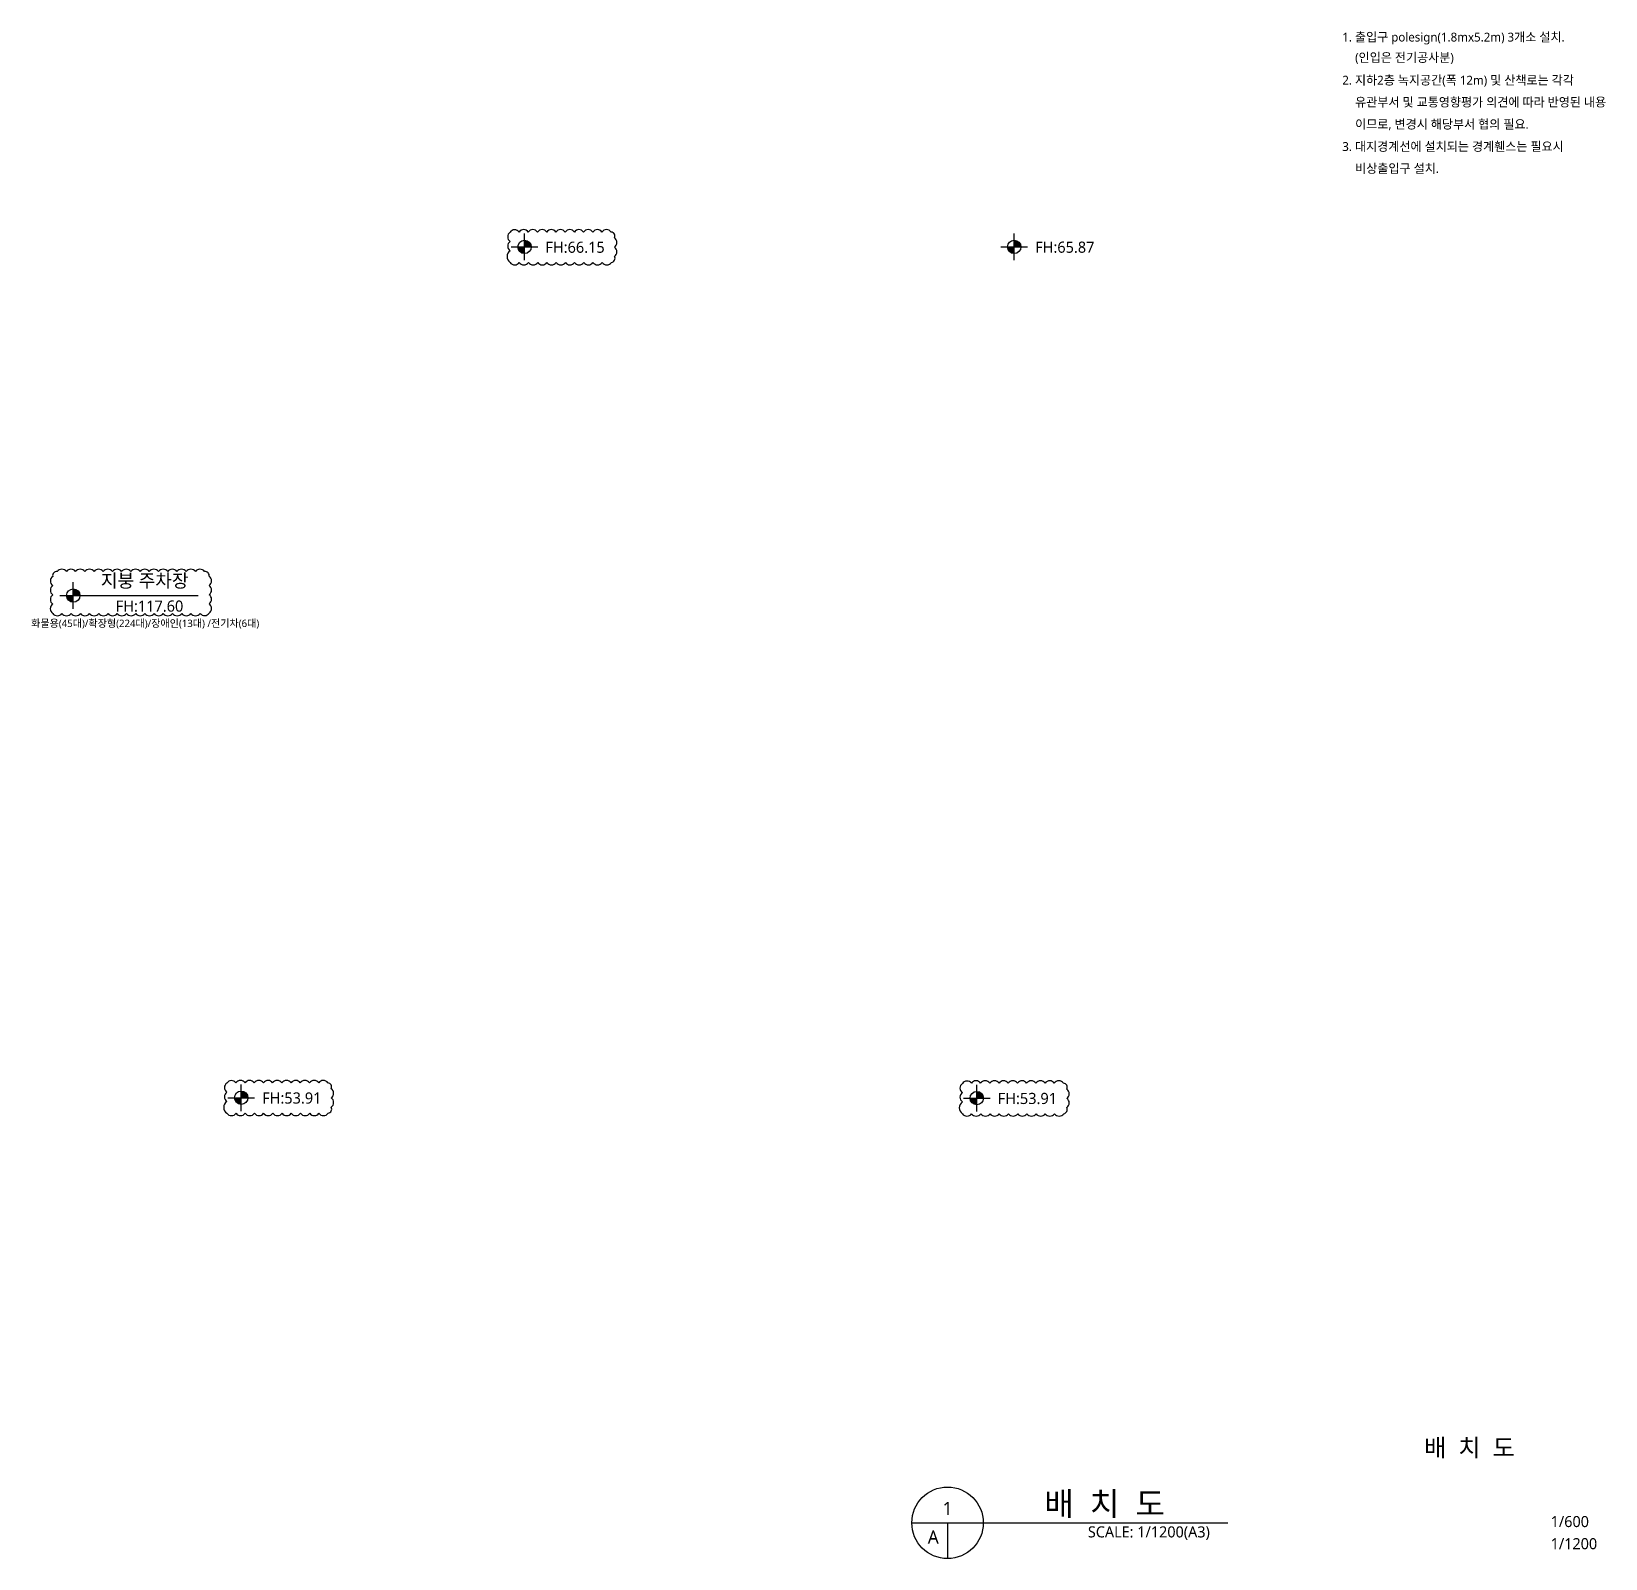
# Model space of a CAD drawing. Header units: millimetres. Extents: x 44005917 to 45882162, y -1242106 to 1898904.
# Drawn here: x 44263684 to 44519971, y 1650281 to 1898904 of the extents above; entities that cross this region are included whole.
import ezdxf
from ezdxf.enums import TextEntityAlignment as Align

# ---------------------------------------------------------------- set-up
doc = ezdxf.new("R2010")
doc.units = ezdxf.units.MM
doc.header["$LTSCALE"] = 1000
doc.header["$MEASUREMENT"] = 0
doc.layers.add('CHECK', color=30, linetype='CONTINUOUS', plot=False)
for name, color, linetype in [('SYM', 7, 'CONTINUOUS'), ('SYMBOL', 7, 'CONTINUOUS'), ('TEXT', 3, 'CONTINUOUS'), ('TEXT(MIN)', 7, 'CONTINUOUS'), ('TEXT(실명)', 3, 'CONTINUOUS'), ('TEXT-TITLE', 6, 'CONTINUOUS'), ('TEXT-기입', 6, 'CONTINUOUS')]:
    doc.layers.add(name, color=color, linetype=linetype)
doc.styles.add('나눔바른고딕', font='NanumBarunGothic.ttf')

# ---------------------------------------------------------------- blocks, each defined once
blk = doc.blocks.new('level')
at = {"layer": 'SYMBOL'}
for p, q in [((-4320, 0), (4320, 0)), ((0, 4320), (0, -4320))]:
    blk.add_line(p, q, dxfattribs=at)
blk.add_circle((0, 0), 2160, dxfattribs=at)
for points in [[(-2160, 0), (0, 2160), (-2127, 381), (-376, 2126)], [(-2127, 381), (-376, 2126), (-2030, 748), (-738, 2029)], [(-2030, 748), (-738, 2029), (-1859, 1104), (-1089, 1863)], [(-1859, 1104), (-1089, 1863), (-1659, 1388), (-1386, 1658)], [(0, -2160), (2160, 0), (381, -2127), (2126, -376)], [(381, -2127), (2126, -376), (748, -2030), (2029, -738)], [(748, -2030), (2029, -738), (1104, -1859), (1863, -1089)], [(1104, -1859), (1863, -1089), (1388, -1659), (1658, -1386)]]:
    blk.add_solid(points, dxfattribs=at)
at = {"layer": 'SYMBOL', "linetype": 'Continuous'}
for points in [[(0, 2160), (-2160, 0), (0, 0)], [(2160, 0), (0, 0), (0, -2160)]]:
    blk.add_solid(points, dxfattribs=at)

msp = doc.modelspace()

# ---------------------------------------------------------------- linework, layer by layer
at = {"layer": 'CHECK'}
for points in [[(44341610.9, 1861296.3, 0.52056705), (44343110.9, 1861296.3, 0.52056705), (44344610.9, 1861296.3, 0.52056705), (44346110.9, 1861296.3, 0.52056705), (44347610.9, 1861296.3, 0.52056705), (44349110.9, 1861296.3, 0.52056705), (44350610.9, 1861296.3, 0.52056705), (44352110.9, 1861296.3, 0.52056705), (44353610.9, 1861296.3, 0.52056705), (44355110.9, 1861296.3, 0.52056705), (44356610.9, 1861296.3, 0.52056705), (44358110.9, 1861296.3, 0.52056705), (44358614.1, 1862293, 0.52056705), (44358614.1, 1863793, 0.52056705), (44358614.1, 1865293, 0.52056705), (44358075, 1866253.9, 0.52056705), (44356575, 1866253.9, 0.52056705), (44355075, 1866253.9, 0.52056705), (44353575, 1866253.9, 0.52056705), (44352075, 1866253.9, 0.52056705), (44350575, 1866253.9, 0.52056705), (44349075, 1866253.9, 0.52056705), (44347575, 1866253.9, 0.52056705), (44346075, 1866253.9, 0.52056705), (44344575, 1866253.9, 0.52056705), (44343075, 1866253.9, 0.52056705), (44341610.9, 1866218, 0.52056705), (44341610.9, 1864718, 0.52056705), (44341610.9, 1863218, 0.52056705)], [(44267148.2, 1804170.2, 0.52056705), (44268648.2, 1804170.2, 0.52056705), (44270148.2, 1804170.2, 0.52056705), (44271648.2, 1804170.2, 0.52056705), (44273148.2, 1804170.2, 0.52056705), (44274648.2, 1804170.2, 0.52056705), (44276148.2, 1804170.2, 0.52056705), (44277648.2, 1804170.2, 0.52056705), (44279148.2, 1804170.2, 0.52056705), (44280648.2, 1804170.2, 0.52056705), (44282148.2, 1804170.2, 0.52056705), (44283648.2, 1804170.2, 0.52056705), (44285148.2, 1804170.2, 0.52056705), (44286648.2, 1804170.2, 0.52056705), (44288148.2, 1804170.2, 0.52056705), (44289648.2, 1804170.2, 0.52056705), (44291148.2, 1804170.2, 0.52056705), (44292608.9, 1804209.5, 0.52056705), (44292608.9, 1805709.5, 0.52056705), (44292608.9, 1807209.5, 0.52056705), (44292608.9, 1808709.5, 0.52056705), (44292608.9, 1810209.5, 0.52056705), (44291868.1, 1810968.6, 0.52056705), (44290368.1, 1810968.6, 0.52056705), (44288868.1, 1810968.6, 0.52056705), (44287368.1, 1810968.6, 0.52056705), (44285868.1, 1810968.6, 0.52056705), (44284368.1, 1810968.6, 0.52056705), (44282868.1, 1810968.6, 0.52056705), (44281368.1, 1810968.6, 0.52056705), (44279868.1, 1810968.6, 0.52056705), (44278368.1, 1810968.6, 0.52056705), (44276868.1, 1810968.6, 0.52056705), (44275368.1, 1810968.6, 0.52056705), (44273868.1, 1810968.6, 0.52056705), (44272368.1, 1810968.6, 0.52056705), (44270868.1, 1810968.6, 0.52056705), (44269368.1, 1810968.6, 0.52056705), (44267868.1, 1810968.6, 0.52056705), (44267148.2, 1810188.5, 0.52056705), (44267148.2, 1808688.5, 0.52056705), (44267148.2, 1807188.5, 0.52056705), (44267148.2, 1805688.5, 0.52056705)], [(44295488.1, 1722777.8, 0.52056705), (44296988.1, 1722777.8, 0.52056705), (44298488.1, 1722777.8, 0.52056705), (44299988.1, 1722777.8, 0.52056705), (44301488.1, 1722777.8, 0.52056705), (44302988.1, 1722777.8, 0.52056705), (44304488.1, 1722777.8, 0.52056705), (44305988.1, 1722777.8, 0.52056705), (44307488.1, 1722777.8, 0.52056705), (44308988.1, 1722777.8, 0.52056705), (44310488.1, 1722777.8, 0.52056705), (44311988.1, 1722777.8, 0.52056705), (44312491.4, 1723774.6, 0.52056705), (44312491.4, 1725274.6, 0.52056705), (44312491.4, 1726774.6, 0.52056705), (44311952.2, 1727735.5, 0.52056705), (44310452.2, 1727735.5, 0.52056705), (44308952.2, 1727735.5, 0.52056705), (44307452.2, 1727735.5, 0.52056705), (44305952.2, 1727735.5, 0.52056705), (44304452.2, 1727735.5, 0.52056705), (44302952.2, 1727735.5, 0.52056705), (44301452.2, 1727735.5, 0.52056705), (44299952.2, 1727735.5, 0.52056705), (44298452.2, 1727735.5, 0.52056705), (44296952.2, 1727735.5, 0.52056705), (44295488.1, 1727699.6, 0.52056705), (44295488.1, 1726199.6, 0.52056705), (44295488.1, 1724699.6, 0.52056705)], [(44415256.7, 1722706.9, 0.52056705), (44416756.7, 1722706.9, 0.52056705), (44418256.7, 1722706.9, 0.52056705), (44419756.7, 1722706.9, 0.52056705), (44421256.7, 1722706.9, 0.52056705), (44422756.7, 1722706.9, 0.52056705), (44424256.7, 1722706.9, 0.52056705), (44425756.7, 1722706.9, 0.52056705), (44427256.7, 1722706.9, 0.52056705), (44428756.7, 1722706.9, 0.52056705), (44430256.7, 1722706.9, 0.52056705), (44431756.7, 1722706.9, 0.52056705), (44432260, 1723703.7, 0.52056705), (44432260, 1725203.7, 0.52056705), (44432260, 1726703.7, 0.52056705), (44431720.9, 1727664.6, 0.52056705), (44430220.9, 1727664.6, 0.52056705), (44428720.9, 1727664.6, 0.52056705), (44427220.9, 1727664.6, 0.52056705), (44425720.9, 1727664.6, 0.52056705), (44424220.9, 1727664.6, 0.52056705), (44422720.9, 1727664.6, 0.52056705), (44421220.9, 1727664.6, 0.52056705), (44419720.9, 1727664.6, 0.52056705), (44418220.9, 1727664.6, 0.52056705), (44416720.9, 1727664.6, 0.52056705), (44415256.7, 1727628.7, 0.52056705), (44415256.7, 1726128.7, 0.52056705), (44415256.7, 1724628.7, 0.52056705)]]:
    msp.add_lwpolyline(points, format="xyb", close=True, dxfattribs=at)
at = {"layer": 'SYM'}
for p, q in [((44407023.4, 1656099.5), (44458454.3, 1656099.5)), ((44412841.6, 1656099.5), (44412841.6, 1650281.3))]:
    msp.add_line(p, q, dxfattribs=at)
msp.add_circle((44412841.6, 1656099.5), 5818.2, dxfattribs=at)
at = {"layer": 'SYMBOL'}
msp.add_lwpolyline([(44270494.2, 1807063.6), (44290802.1, 1807063.6)], dxfattribs=at)

# ---------------------------------------------------------------- block references
at = {"layer": 'SYMBOL', "xscale": 0.5041162500586871, "yscale": 0.5041162500586871, "zscale": 0.5041162500586871, "rotation": 90}
for p in [(44343959.9, 1863825.2), (44423699.3, 1863832.6, 65870), (44270494.2, 1807063.6), (44297837.1, 1725306.7), (44417605.7, 1725235.8)]:
    msp.add_blockref('level', p, dxfattribs=at)

# ---------------------------------------------------------------- texts
at = {"layer": 'SYMBOL', "style": '나눔바른고딕'}
for s, p in [('FH:66.15', (44347362.7, 1862869.8)), ('FH:65.87', (44427102.2, 1862877.2, 65870)), ('FH:53.91', (44301239.9, 1724351.3)), ('FH:53.91', (44421008.6, 1724280.4))]:
    msp.add_text(s, height=1815, dxfattribs=at).set_placement(p)
msp.add_text('FH:117.60', height=1815, dxfattribs=at).set_placement((44288404.5, 1804443.2), align=Align.RIGHT)
at = {"layer": 'TEXT', "style": '나눔바른고딕'}
for s, p in [('1. 출입구 polesign(1.8mx5.2m) 3개소 설치.', (44477113.5, 1897990.2)), ('(인입은 전기공사분)', (44479201.9, 1894658.9)), ('2. 지하2층 녹지공간(폭 12m) 및 산책로는 각각', (44477113.5, 1890970.9)), ('유관부서 및 교통영향평가 의견에 따라 반영된 내용', (44479201.9, 1887401.6)), ('이므로, 변경시 해당부서 협의 필요.', (44479201.9, 1883801.6)), ('3. 대지경계선에 설치되는 경계휀스는 필요시', (44477113.5, 1880170.9)), ('비상출입구 설치.', (44479201.9, 1876601.6))]:
    msp.add_text(s, height=1440, dxfattribs=at).set_placement(p, align=Align.MIDDLE_LEFT)
msp.add_text('배  치  도', height=3840, dxfattribs=at).set_placement((44428578.1, 1657263.2))
for s, p in [('1', (44412841.6, 1658426.8)), ('A', (44410514.3, 1653772.3))]:
    msp.add_text(s, height=2160, dxfattribs=at).set_placement(p, align=Align.MIDDLE)
msp.add_text('SCALE: 1/1200(A3)', height=1800, dxfattribs=at).set_placement((44455553.3, 1655517.7), align=Align.TOP_RIGHT)
at = {"layer": 'TEXT(MIN)', "style": '나눔바른고딕'}
msp.add_text('화물용(45대)/확장형(224대)/장애인(13대) /전기차(6대)', height=1200, dxfattribs=at).set_placement((44263620.6, 1802542.5), align=Align.MIDDLE_LEFT)
at = {"layer": 'TEXT(실명)', "style": '나눔바른고딕'}
msp.add_text('지붕 주차장', height=2160, dxfattribs=at).set_placement((44274983.3, 1808397.4))
at = {"layer": 'TEXT-TITLE', "style": '나눔바른고딕'}
msp.add_text('배  치  도', height=2880, dxfattribs=at).set_placement((44497814.4, 1666888.9), align=Align.CENTER)
at = {"layer": 'TEXT-기입', "style": '나눔바른고딕'}
for s, p in [('1/600', (44511035.7, 1654857.4)), ('1/1200', (44511035.7, 1651257.4))]:
    msp.add_text(s, height=1800, dxfattribs=at).set_placement(p, align=Align.BOTTOM_LEFT)

doc.saveas('drawing.dxf')
